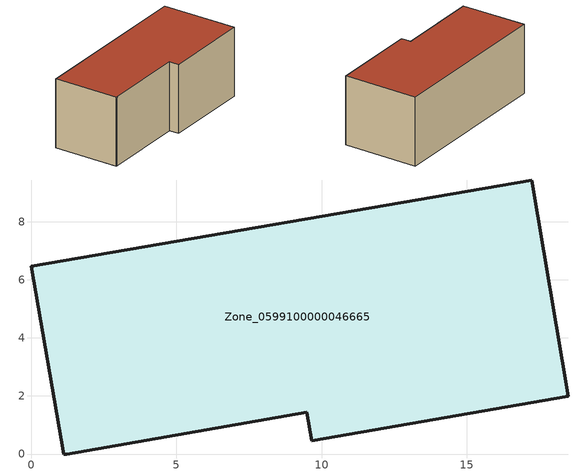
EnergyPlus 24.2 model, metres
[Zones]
Zone_0599100000046665
 floor ground (C_G): 17.24,9.44 18.5,1.99 9.66,0.45 9.49,1.44 1.23,0 1.12,0 0,6.47 z0
 wall outside (C_F): 1.12,0 1.23,0 9.49,1.44 9.66,0.45 18.5,1.99 17.24,9.44 0,6.47 1.12,0 z0:6.92
 roof outside (C_R): 17.24,9.44 0,6.47 1.12,0 1.23,0 9.49,1.44 9.66,0.45 18.5,1.99 z6.92
[BUILDING]
Pand.0599100000046665: North Axis=0; Terrain=City; Loads Convergence Tolerance Value=0.04; Temperature Convergence Tolerance Value=0.4; Solar Distribution=FullExterior; Maximum Number of Warmup Days=25; Minimum Number of Warmup Days=1
[Site:Location]
Rotterdam.The.Hague.AP_ZH_NLD Design_Conditions: Latitude=51.96; Longitude=4.45; Time Zone=1; Elevation=-4.5
[SITE:GROUNDTEMPERATURE:BUILDINGSURFACE]
18, 18, 18, 18, 18, 18, 18, 18, 18, 18, 18, 18
[MATERIAL] Thermal Absorptance=0.9; Solar Absorptance=0.7; Visible Absorptance=0.7
Name | Roughness | Thickness | Conductivity | Density | Specific Heat
G.TI.1946 | MediumSmooth | 0.15 | 1 | 540 | 1210
F.TI.1946 | Rough | 0.3 | 0.857143 | 1920 | 840
R.TI.1946 | MediumRough | 0.2 | 0.1 | 1500 | 1000
[CONSTRUCTION]
C_G: G.TI.1946
C_F: F.TI.1946
C_R: R.TI.1946
[ZONE]
Zone_0599100000046665: Type=1; Multiplier=1; Ceiling Height=Autocalculate; Volume=Autocalculate; Floor Area=autocalculate; Part of Total Floor Area=Yes
[ZONEINFILTRATION:DESIGNFLOWRATE]
Infil_Zone_0599100000046665: Zone or ZoneList or Space or SpaceList=Zone_0599100000046665; Schedule=AlwaysOn; Design Flow Rate Calculation Method=Flow/Area; Flow Rate per Floor Area=0.003; Constant Term Coefficient=1; Temperature Term Coefficient=0; Velocity Term Coefficient=0; Velocity Squared Term Coefficient=0
[HVACTEMPLATE:ZONE:IDEALLOADSAIRSYSTEM]
Zone_0599100000046665: Maximum Heating Supply Air Temperature=50; Minimum Cooling Supply Air Temperature=13; Maximum Heating Supply Air Humidity Ratio=0.0156; Minimum Cooling Supply Air Humidity Ratio=0.0077; Heating Limit=NoLimit; Cooling Limit=NoLimit; Dehumidification Control Type=ConstantSensibleHeatRatio; Cooling Sensible Heat Ratio=0.7; Dehumidification Setpoint=60; Humidification Control Type=None; Humidification Setpoint=30; Outdoor Air Method=None; Outdoor Air Flow Rate per Person=0.00944; Outdoor Air Flow Rate per Zone Floor Area=0; Outdoor Air Flow Rate per Zone=0; Demand Controlled Ventilation Type=None; Outdoor Air Economizer Type=NoEconomizer; Heat Recovery Type=None; Sensible Heat Recovery Effectiveness=0.7; Latent Heat Recovery Effectiveness=0.65
[ZONECONTROL:THERMOSTAT]
ThermostatControl_Zone_0599100000046665: Zone or ZoneList=Zone_0599100000046665; Control Type Schedule=DualSetpointControlType; Control 1=Thermostat_Zone_0599100000046665; Temperature Difference Between Cutout And Setpoint=0
[THERMOSTATSETPOINT:DUALSETPOINT]
Thermostat_Zone_0599100000046665: Heating Setpoint Temperature Schedule=HeatingSetpoint_Zone_0599100000046665; Cooling Setpoint Temperature Schedule=CoolingSetpoint_Zone_0599100000046665
[SCHEDULE:COMPACT]
HeatingSetpoint_Zone_0599100000046665: Through: 12/31, For: AllDays, Until: 24:00, 21
CoolingSetpoint_Zone_0599100000046665: Through: 12/31, For: AllDays, Until: 24:00, 24
DualSetpointControlType: Through: 12/31, For: AllDays, Until: 24:00, 4
AlwaysOn: Through: 12/31, For: AllDays, Until: 24:00, 1
